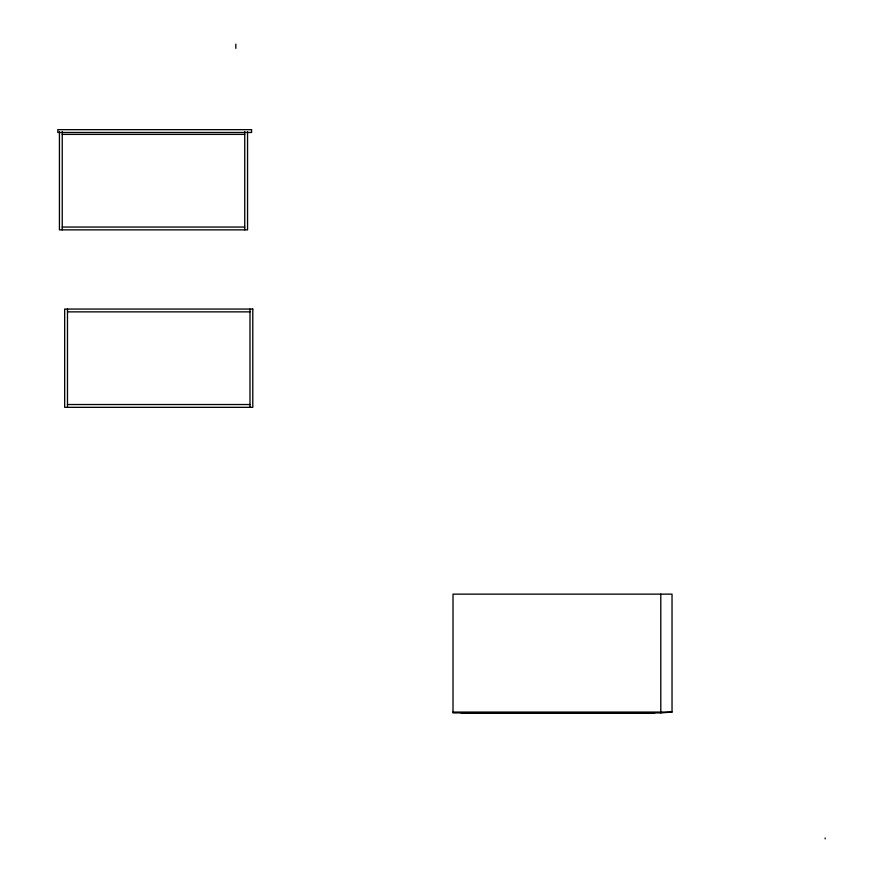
<?xml version="1.0" encoding="UTF-8"?>
<svg xmlns="http://www.w3.org/2000/svg" width="883" height="883" viewBox="0 0 883 883"><rect width="100%" height="100%" fill="white"/><g stroke="black" fill="none" stroke-linecap="round" stroke-linejoin="round"><path stroke-width="1.32" d="M660.793 712.912L672.029 712.073L672.029 594.138L453.012 594.138L453.012 712.912L660.793 712.912L660.793 594.138M62.24 134.393L244.746 134.393M62.24 227.052L244.746 227.052M67.472 311.865L249.988 311.865M67.472 404.524L249.988 404.524M453.012 712.073L672.029 712.073M461.058 712.89L654.8 712.89M825.175 838.011L825.175 838.85M249.988 309.061L249.988 407.339M247.56 131.589L247.56 229.867L59.426 229.867L59.426 131.589M244.746 131.589L244.746 229.867M235.816 44.15L235.816 48.366M67.472 309.061L67.472 407.339M62.24 131.589L62.24 229.867M251.567 129.658L57.825 129.658L57.825 132.472L251.567 132.472L251.567 129.658M252.792 309.061L64.669 309.061L64.669 407.339L252.792 407.339L252.792 309.061"/></g></svg>
